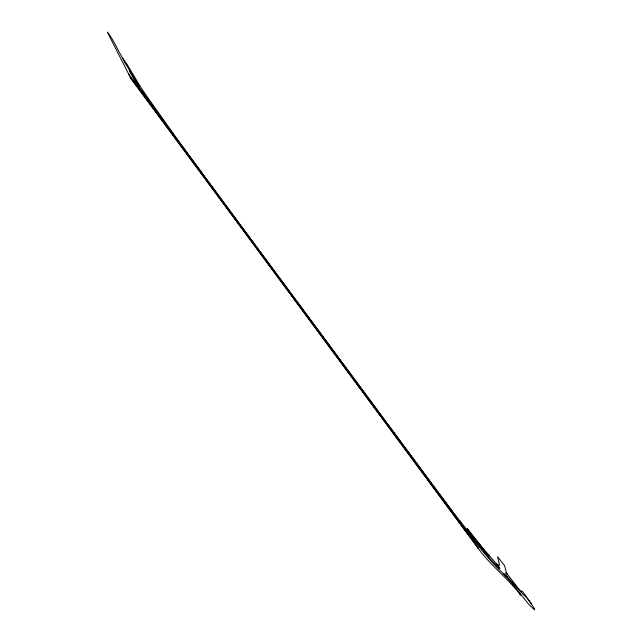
<?xml version="1.0" encoding="UTF-8"?>
<svg xmlns="http://www.w3.org/2000/svg" width="642" height="642" viewBox="0 0 642 642"><rect width="100%" height="100%" fill="white"/><g stroke="black" fill="none" stroke-linecap="round" stroke-linejoin="round"><path stroke-width="0.96" d="M505.744 576.347L503.898 573.788L504.508 574.141A101.596 7.094 54.7 0 0 505.005 574.349L506.008 574.133A134.531 9.389 54.7 0 0 506.177 573.587A144.554 10.087 54.7 0 0 506.201 573.137L506.161 572.624L519.715 590.215L521.473 591.764L521.858 590.881L523.27 592.454L534.176 608.215A9.799 0.682 54.7 0 1 534.385 608.664L534.585 609.9L528.695 604.291L511.056 582.262L503.914 574.349A48.335 3.371 54.7 0 0 502.445 572.841L499.588 570.088A129.901 9.068 54.7 0 1 496.651 567.063L494.332 564.567A140.02 9.774 54.7 0 1 492.382 562.4A147.973 10.328 54.7 0 1 490.231 559.968L486.074 555.145A120.519 8.41 54.7 0 1 483.097 551.598L472.207 538.148L471.051 535.532L482.383 550.162L481.661 548.332L483.097 550.025L488.771 557.85L487.447 554.134L488.995 556.02L488.57 554.953M505.286 574.413L507.084 576.396M478.338 548.461L131 78.685L107.35 32.1C115.327 41.891 118.93 54.442 126.98 64.192L138.656 83.813A49.354 3.443 54.7 0 0 142.492 89.776A49.538 3.459 54.7 0 0 146.408 95.674L177.224 139.105L234.643 217.205L436.953 490.689L459.849 521.063L459.704 520.622L474.607 539.553A51.93 3.627 54.7 0 0 477.367 542.955L487.358 555.482C482.303 545.507 472.48 538.317 467.207 528.422L482.832 548.124L496.772 564.238A32.068 2.239 54.7 0 0 497.333 564.719L497.767 565.04A37.156 2.592 54.7 0 0 498.088 565.201L499.901 568.587A91.068 6.356 54.7 0 1 498.778 567.688A92.087 6.428 54.7 0 1 497.398 566.445L496.876 565.939A98.306 6.861 54.7 0 1 495.102 564.166L494.436 563.475A109.79 7.664 54.7 0 1 492.229 561.108A123.384 8.611 54.7 0 1 489.653 558.251L488.337 556.75M519.964 594.091C506.963 577.479 488.682 563.596 477.696 547.586M519.972 594.099C522.54 597.196 518.287 591.772 520.75 595.006M506.474 575.705L519.217 590.207A78.18 5.457 54.7 0 0 520.1 591.178L522.371 593.553A58.767 4.101 54.7 0 0 523.182 594.323L527.531 598.48L531.745 604.138M513.151 583.313L514.065 584.356M511.634 581.58L512.854 582.968M514.37 584.702L514.98 585.4M485.777 553.805L482.134 549.52M471.75 537.314L480.425 547.506M170.523 130.663L135.614 82.168L129.812 71.406M506.707 573.458L507.028 573.868L506.169 572.64L506.49 572.993L504.476 565.433L497.582 556.791L499.452 564.719L498.97 565.53L496.555 564.029A33.36 2.327 54.7 0 0 497.494 564.848L497.63 564.944A36.233 2.528 54.7 0 0 498.08 565.193M128.536 73.87L472.616 538.871M437.804 492.173L458.621 520.485M478.483 548.653L130.527 77.754M139.202 86.782L139.162 86.71A54.682 3.82 54.7 0 0 138.319 85.153L125.278 63.109M471.798 537.426L476.749 546.302M129.395 70.652L130.832 73.284M125.688 63.863L122.646 58.261M124.259 61.239L124.869 62.362M135.358 81.678L137.902 86.526M358.292 384.775L359.175 387.03M244.939 231.457L245.83 233.712"/></g></svg>
